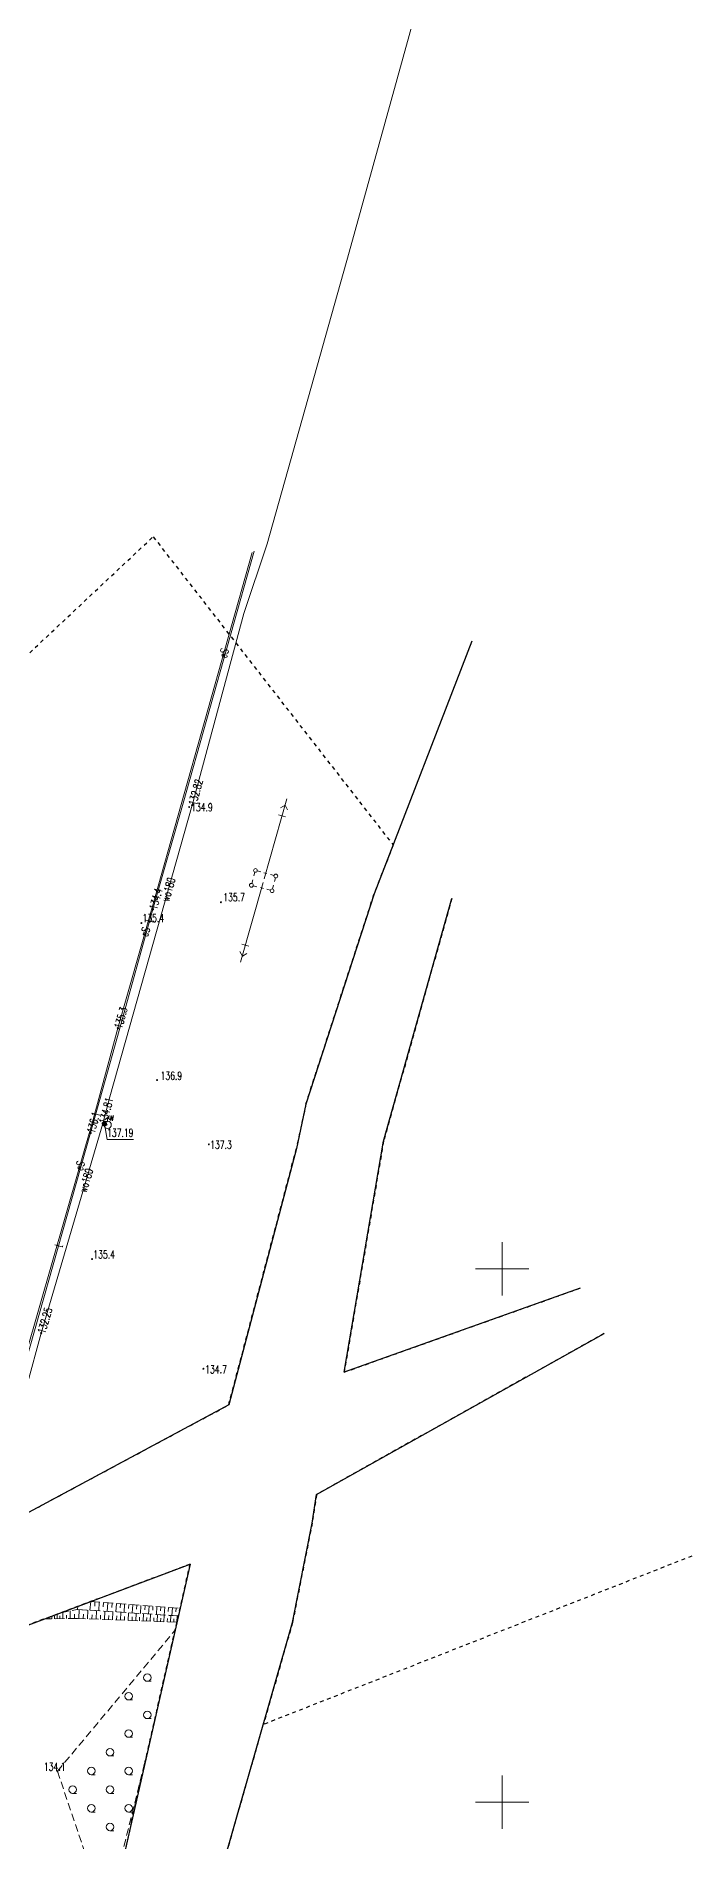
# Model space of a CAD drawing. Header units: metres. Extents: x 7583802 to 7586368, y 5958992 to 5960558.
# Drawn here: x 7586112.6 to 7586235.6, y 5959492.6 to 5959831 of the extents above; entities that cross this region are included whole.
import ezdxf
from ezdxf.enums import TextEntityAlignment as Align

# ---------------------------------------------------------------- set-up
doc = ezdxf.new("R2010")
doc.units = ezdxf.units.M
for name, pattern in [('1', [0]), ('2', [3, 2, -1]), ('3_1', [0]), ('3_BUBZ02', [2.45, 1.75, -0.7]), ('3_BUBZ02G', [2.45, 1.75, -0.7]), ('3_PTTL', [2.1, 1.4, -0.7]), ('4_1', [0]), ('4_SUPE_01', [0]), ('4_SUPT_01', [0]), ('4_SUPW_01', [0]), ('4_SUSM03_02', [0]), ('GUZ', [1.4, 0.7, -0.7])]:
    doc.linetypes.add(name, pattern=pattern)
doc.layers.get('0').update_dxf_attribs({"color": 250, "linetype": 'CONTINUOUS', "lineweight": 100})
for name, color, linetype, lineweight in [('1000_L_1', 7, '1', 18), ('BUBZ_L_1', 7, '3_BUBZ02', 18), ('DZIALKI-G_L_0', 7, '1', 25), ('KONTURY_L_0', 114, '2', 25), ('PTTL_L_4', 7, '3_PTTL', 18), ('RTPW_T_0', 7, 'CONTINUOUS', 15), ('SUPE_E_T_2', 1, 'CONTINUOUS', 15), ('SUPE_L_1', 1, '4_SUPE_01', 18), ('SUPE_L_2', 1, '4_SUPE_01', 18), ('SUPT_E_T_0', 30, 'CONTINUOUS', 15), ('SUPT_L_0', 30, '4_SUPT_01', 18), ('SUPW_E_T_0', 5, 'CONTINUOUS', 15), ('SUPW_L_0', 5, '4_SUPW_01', 18), ('SUSM_L_5', 7, 'CONTINUOUS', 18), ('SUTE_T_0', 1, 'CONTINUOUS', 18), ('SUTT_T_0', 30, 'CONTINUOUS', 18), ('SUTW_T_0', 5, 'CONTINUOUS', 18), ('SUUW_E_T_5', 7, 'CONTINUOUS', 15), ('SUUW_T_0', 7, 'CONTINUOUS', 18), ('SUUW_T_7', 7, 'CONTINUOUS', 15)]:
    doc.layers.add(name, color=color, linetype=linetype, lineweight=lineweight)
doc.styles.get("Standard").update_dxf_attribs({"font": 'Simplex.SHX', "width": 0.75})

# ---------------------------------------------------------------- blocks, each defined once
blk = doc.blocks.new('3_PTTL05')
at = {"linetype": 'CONTINUOUS'}
blk.add_line((0, -0.7), (0.7, -0.7), dxfattribs=at)
blk.add_circle((0, 0), 0.7, dxfattribs=at)
blk = doc.blocks.new('3_RTPW01')
at = {"linetype": 'CONTINUOUS'}
blk.add_circle((0, 0), 0.09, dxfattribs=at)
blk = doc.blocks.new('4_SUPS01_03')
at = {"linetype": 'CONTINUOUS'}
blk.add_circle((0, 0), 0.125, dxfattribs=at)
blk = doc.blocks.new('4_SUPS01_07')
at = {"linetype": 'CONTINUOUS'}
blk.add_circle((0, 0), 0.125, dxfattribs=at)
blk = doc.blocks.new('4_SUPS01_08')
at = {"linetype": 'CONTINUOUS'}
blk.add_circle((0, 0), 0.125, dxfattribs=at)
blk = doc.blocks.new('4_SUUS02')
at = {"linetype": 'CONTINUOUS'}
for p, q in [((0, 1.4), (-0.49, 0.91)), ((0, 1.4), (0.49, 0.91)), ((0, 0.7), (0, 1.4))]:
    blk.add_line(p, q, dxfattribs=at)
blk.add_circle((0, 0), 0.7, dxfattribs=at)
blk = doc.blocks.new('4_SUUS25')
at = {"linetype": 'CONTINUOUS'}
for radius in [0.4, 0.35, 0.3, 0.25, 0.2, 0.15, 0.1, 0.05, 0.0143]:
    blk.add_circle((0, 0), radius, dxfattribs=at)

msp = doc.modelspace()

# ---------------------------------------------------------------- linework, layer by layer
at = {"layer": '1000_L_1', "linetype": '1'}
for p, q in [((7586200, 5959595), (7586200, 5959605)), ((7586195, 5959600), (7586205, 5959600)), ((7586200, 5959495), (7586200, 5959505)), ((7586195, 5959500), (7586205, 5959500))]:
    msp.add_line(p, q, dxfattribs=at)
at = {"layer": 'BUBZ_L_1', "linetype": '3_BUBZ02'}
for p, q in [((7586114.19, 5959534.37), (7586117.01, 5959535.43)), ((7586117.01, 5959535.43), (7586120.36, 5959536.15)), ((7586120.36, 5959536.15), (7586120.5, 5959536.74)), ((7586139.31, 5959534.93), (7586120.36, 5959536.15)), ((7586120.36, 5959536.15), (7586139.31, 5959534.93)), ((7586120.5, 5959536.74), (7586122.87, 5959537.63)), ((7586139.31, 5959534.93), (7586139.04, 5959533.75)), ((7586139.62, 5959536.33), (7586139.31, 5959534.93))]:
    msp.add_line(p, q, dxfattribs=at)
at = {"layer": 'BUBZ_L_1', "linetype": '3_1'}
for p, q in [((7586115.58, 5959534.39), (7586115.57, 5959534.89)), ((7586116.08, 5959534.4), (7586116.08, 5959534.91)), ((7586116.59, 5959534.41), (7586116.58, 5959535.27)), ((7586117.11, 5959534.41), (7586117.1, 5959534.93)), ((7586117.68, 5959534.42), (7586117.67, 5959535.57)), ((7586118.32, 5959534.43), (7586118.31, 5959535.07)), ((7586119.03, 5959534.44), (7586119.01, 5959535.86)), ((7586119.82, 5959534.45), (7586119.81, 5959535.24)), ((7586120.66, 5959534.45), (7586120.72, 5959536.13)), ((7586121.48, 5959534.42), (7586121.52, 5959535.25)), ((7586122.3, 5959534.39), (7586122.36, 5959536.02)), ((7586122.87, 5959537.63), (7586122.74, 5959536)), ((7586123.11, 5959534.36), (7586123.14, 5959535.16)), ((7586123.68, 5959537.56), (7586123.62, 5959536.75)), ((7586123.9, 5959534.33), (7586123.96, 5959535.92)), ((7586124.49, 5959537.5), (7586124.37, 5959535.89)), ((7586124.69, 5959534.3), (7586124.72, 5959535.08)), ((7586125.3, 5959537.44), (7586125.23, 5959536.64)), ((7586125.46, 5959534.27), (7586125.52, 5959535.82)), ((7586126.1, 5959537.38), (7586125.97, 5959535.79)), ((7586126.23, 5959534.24), (7586126.26, 5959535)), ((7586126.89, 5959537.32), (7586126.83, 5959536.53)), ((7586126.98, 5959534.21), (7586127.04, 5959535.72)), ((7586127.68, 5959537.25), (7586127.56, 5959535.69)), ((7586127.73, 5959534.18), (7586127.76, 5959534.93)), ((7586128.46, 5959537.19), (7586128.4, 5959536.42)), ((7586128.47, 5959534.15), (7586128.52, 5959535.63)), ((7586129.24, 5959537.13), (7586129.12, 5959535.59)), ((7586129.19, 5959534.12), (7586129.22, 5959534.85)), ((7586129.91, 5959534.1), (7586129.97, 5959535.53)), ((7586130.01, 5959537.07), (7586129.95, 5959536.31)), ((7586130.78, 5959537.01), (7586130.66, 5959535.49)), ((7586131.32, 5959534.04), (7586131.37, 5959535.44)), ((7586131.55, 5959536.96), (7586131.49, 5959536.2)), ((7586132.3, 5959536.9), (7586132.19, 5959535.39)), ((7586132.69, 5959533.99), (7586132.74, 5959535.35)), ((7586133.06, 5959536.84), (7586133, 5959536.09)), ((7586133.81, 5959536.78), (7586133.69, 5959535.29)), ((7586134.03, 5959533.94), (7586134.08, 5959535.27)), ((7586134.55, 5959536.72), (7586134.49, 5959535.98)), ((7586135.29, 5959536.67), (7586135.18, 5959535.2)), ((7586135.33, 5959533.89), (7586135.38, 5959535.18)), ((7586136.02, 5959536.61), (7586135.97, 5959535.88)), ((7586136.6, 5959533.84), (7586136.64, 5959535.1)), ((7586136.75, 5959536.55), (7586136.64, 5959535.1)), ((7586137.48, 5959536.5), (7586137.42, 5959535.78)), ((7586137.83, 5959533.8), (7586137.88, 5959535.02)), ((7586138.2, 5959536.44), (7586138.09, 5959535.01)), ((7586138.91, 5959536.39), (7586138.86, 5959535.67)), ((7586139.04, 5959533.75), (7586139.08, 5959534.95)), ((7586114.56, 5959534.38), (7586114.56, 5959534.51)), ((7586115.07, 5959534.38), (7586115.06, 5959534.7)), ((7586130.62, 5959534.07), (7586130.65, 5959534.78)), ((7586132.01, 5959534.02), (7586132.03, 5959534.71)), ((7586133.36, 5959533.97), (7586133.39, 5959534.64)), ((7586134.68, 5959533.92), (7586134.71, 5959534.57)), ((7586135.97, 5959533.87), (7586135.99, 5959534.5)), ((7586137.22, 5959533.82), (7586137.24, 5959534.44)), ((7586138.44, 5959533.77), (7586138.46, 5959534.38))]:
    msp.add_line(p, q, dxfattribs=at)
at = {"layer": 'BUBZ_L_1', "linetype": '3_BUBZ02G'}
for p, q in [((7586122.87, 5959537.63), (7586139.62, 5959536.33)), ((7586120.41, 5959534.46), (7586114.19, 5959534.37)), ((7586139.04, 5959533.75), (7586120.41, 5959534.46))]:
    msp.add_line(p, q, dxfattribs=at)
at = {"layer": 'DZIALKI-G_L_0', "linetype": '1'}
for p, q in [((7586194.29, 5959717.6), (7586176.01, 5959670.26)), ((7586176.01, 5959670.26), (7586163.21, 5959630.86)), ((7586177.77, 5959623.89), (7586190.57, 5959669.41)), ((7586163.21, 5959630.86), (7586161.43, 5959622.52)), ((7586170.38, 5959580.61), (7586177.77, 5959623.89)), ((7586161.43, 5959622.52), (7586148.74, 5959574.48)), ((7586214.62, 5959596.37), (7586170.38, 5959580.61)), ((7586165.22, 5959557.71), (7586219.11, 5959587.85)), ((7586148.74, 5959574.48), (7586104.43, 5959550.71)), ((7586164.38, 5959552.33), (7586165.22, 5959557.71)), ((7586160.69, 5959533.67), (7586164.38, 5959552.33)), ((7586110.75, 5959533.08), (7586141.51, 5959544.62)), ((7586141.51, 5959544.62), (7586130.52, 5959496.31)), ((7586132.95, 5959436.71), (7586160.69, 5959533.67)), ((7586130.52, 5959496.31), (7586117.92, 5959440.69))]:
    msp.add_line(p, q, dxfattribs=at)
at = {"layer": 'KONTURY_L_0', "linetype": 'GUZ'}
for p, q in [((7586031.82, 5959640.72), (7586134.58, 5959737.18)), ((7586134.58, 5959737.18), (7586179.55, 5959679.43)), ((7586179.55, 5959679.43), (7586176.01, 5959670.26)), ((7586163.21, 5959630.86), (7586176.01, 5959670.26)), ((7586190.57, 5959669.41), (7586177.77, 5959623.89)), ((7586163.21, 5959630.86), (7586161.43, 5959622.52)), ((7586177.77, 5959623.89), (7586170.38, 5959580.61)), ((7586148.74, 5959574.48), (7586161.43, 5959622.52)), ((7586170.38, 5959580.61), (7586214.62, 5959596.37)), ((7586219.11, 5959587.85), (7586165.22, 5959557.71)), ((7586104.43, 5959550.71), (7586148.74, 5959574.48)), ((7586165.22, 5959557.71), (7586164.38, 5959552.33)), ((7586164.38, 5959552.33), (7586160.69, 5959533.67)), ((7586235.56, 5959546.15), (7586155.24, 5959514.59)), ((7586141.51, 5959544.62), (7586110.75, 5959533.08)), ((7586130.52, 5959496.31), (7586141.51, 5959544.62)), ((7586160.69, 5959533.67), (7586155.24, 5959514.59)), ((7586132.95, 5959436.71), (7586155.24, 5959514.59)), ((7586130.52, 5959496.31), (7586121.15, 5959454.92))]:
    msp.add_line(p, q, dxfattribs=at)
at = {"layer": 'PTTL_L_4', "linetype": '3_PTTL'}
for p, q in [((7586116.64, 5959505.82), (7586138.7, 5959532.25)), ((7586138.7, 5959532.25), (7586133.49, 5959509.38)), ((7586133.49, 5959509.38), (7586125.84, 5959478.58)), ((7586116.64, 5959505.82), (7586125.84, 5959478.58))]:
    msp.add_line(p, q, dxfattribs=at)
at = {"layer": 'SUPE_L_1', "linetype": '4_SUPE_01'}
for p, q in [((7586159.63, 5959688.04), (7586155.39, 5959673.08)), ((7586158.05, 5959685.06), (7586159.4, 5959684.68)), ((7586159.3, 5959686.89), (7586158.44, 5959686.41)), ((7586159.3, 5959686.89), (7586159.78, 5959686.02)), ((7586150.97, 5959657.44), (7586155.2, 5959672.41)), ((7586152.54, 5959660.43), (7586151.19, 5959660.81)), ((7586151.3, 5959658.6), (7586150.81, 5959659.46)), ((7586151.3, 5959658.6), (7586152.16, 5959659.08))]:
    msp.add_line(p, q, dxfattribs=at)
at = {"layer": 'SUPE_L_2', "linetype": '4_SUPE_01'}
for p, q in [((7586139.84, 5959686.98), (7586153.14, 5959734.22)), ((7586134.25, 5959667.28), (7586139.84, 5959686.98)), ((7586127.99, 5959645.07), (7586134.25, 5959667.28)), ((7586123.35, 5959627.98), (7586127.99, 5959645.07)), ((7586104.25, 5959561.54), (7586123.35, 5959627.98))]:
    msp.add_line(p, q, dxfattribs=at)
at = {"layer": 'SUPT_L_0', "linetype": '4_SUPT_01'}
for p, q in [((7586153.53, 5959734.49), (7586140.2, 5959687.26)), ((7586140.2, 5959687.26), (7586134.54, 5959667.36)), ((7586134.54, 5959667.36), (7586128.2, 5959644.62)), ((7586128.2, 5959644.62), (7586122.86, 5959625.45)), ((7586122.86, 5959625.45), (7586110.57, 5959582.17))]:
    msp.add_line(p, q, dxfattribs=at)
at = {"layer": 'SUPW_L_0', "linetype": '4_1'}
for p, q in [((7586183.71, 5959835.21), (7586171.34, 5959790.51)), ((7586171.34, 5959790.51), (7586155.94, 5959735.86)), ((7586155.94, 5959735.86), (7586151.57, 5959722.81)), ((7586151.57, 5959722.81), (7586141.9, 5959686.9)), ((7586141.9, 5959686.9), (7586126.46, 5959632.19)), ((7586126.46, 5959632.19), (7586125.14, 5959627.24)), ((7586125.14, 5959627.24), (7586113.59, 5959587.91)), ((7586125.44, 5959627.15), (7586125.14, 5959627.24)), ((7586126.04, 5959626.97), (7586125.44, 5959627.15)), ((7586113.59, 5959587.91), (7586105.19, 5959557.21))]:
    msp.add_line(p, q, dxfattribs=at)
at = {"layer": 'SUSM_L_5', "linetype": '4_SUSM03_02'}
for p, q in [((7586153.47, 5959673.64), (7586153.66, 5959674.31)), ((7586154.09, 5959674.56), (7586154.76, 5959674.37)), ((7586155.33, 5959674.22), (7586155.89, 5959674.06)), ((7586156.57, 5959673.88), (7586157.24, 5959673.69)), ((7586153.08, 5959672.2), (7586153.27, 5959672.87)), ((7586154.01, 5959671.59), (7586153.33, 5959671.77)), ((7586155.27, 5959671.26), (7586154.68, 5959671.42)), ((7586156.54, 5959670.93), (7586155.86, 5959671.11)), ((7586157.14, 5959671.86), (7586156.97, 5959671.18)), ((7586157.49, 5959673.26), (7586157.32, 5959672.58))]:
    msp.add_line(p, q, dxfattribs=at)
for centre in [(7586153.75, 5959674.65), (7586153.75, 5959674.65), (7586157.58, 5959673.6), (7586157.58, 5959673.6), (7586152.99, 5959671.86), (7586152.99, 5959671.86), (7586156.88, 5959670.84), (7586156.88, 5959670.84)]:
    msp.add_circle(centre, 0.35, dxfattribs=at)
at = {"layer": 'SUTW_T_0', "linetype": 'CONTINUOUS'}
for p, q in [((7586125.44, 5959627.15), (7586125.94, 5959624.23)), ((7586125.94, 5959624.23), (7586130.88, 5959624.23))]:
    msp.add_line(p, q, dxfattribs=at)

# ---------------------------------------------------------------- block references
at = {"layer": 'PTTL_L_4'}
for p in [(7586133.49, 5959523.38), (7586129.99, 5959519.88), (7586133.49, 5959516.38), (7586129.99, 5959512.88), (7586126.49, 5959509.38), (7586122.99, 5959505.88), (7586129.99, 5959505.88), (7586119.49, 5959502.38), (7586126.49, 5959502.38), (7586122.99, 5959498.88), (7586129.99, 5959498.88), (7586126.49, 5959495.38)]:
    msp.add_blockref('3_PTTL05', p, dxfattribs=at)
at = {"layer": 'RTPW_T_0'}
for p in [(7586141.33, 5959686.52), (7586147.29, 5959668.69), (7586132.38, 5959664.78), (7586135.32, 5959635.35), (7586145.02, 5959623.3), (7586123.14, 5959601.82), (7586143.99, 5959581.25), (7586116.64, 5959505.82)]:
    msp.add_blockref('3_RTPW01', p, dxfattribs=at)
at = {"layer": 'SUTE_T_0'}
msp.add_blockref('4_SUPS01_03', (7586127.99, 5959645.07), dxfattribs=at)
at = {"layer": 'SUTT_T_0'}
for p in [(7586134.54, 5959667.36), (7586122.86, 5959625.45)]:
    msp.add_blockref('4_SUPS01_07', p, dxfattribs=at)
at = {"layer": 'SUTW_T_0'}
for p in [(7586141.9, 5959686.9), (7586125.14, 5959627.24), (7586125.44, 5959627.15), (7586113.59, 5959587.91)]:
    msp.add_blockref('4_SUPS01_08', p, dxfattribs=at)
at = {"layer": 'SUUW_T_0'}
msp.add_blockref('4_SUUS02', (7586126.04, 5959626.97), dxfattribs=at)
at = {"layer": 'SUUW_T_7'}
msp.add_blockref('4_SUUS25', (7586125.44, 5959627.15), dxfattribs=at)

# ---------------------------------------------------------------- texts
at = {"layer": 'RTPW_T_0', "width": 0.7}
for s, p in [('134.9', (7586141.7, 5959685.73)), ('135.7', (7586147.73, 5959668.86)), ('135.4', (7586132.58, 5959664.98)), ('136.9', (7586135.97, 5959635.42)), ('137.3', (7586145.26, 5959622.49)), ('135.4', (7586123.37, 5959601.92)), ('134.7', (7586144.34, 5959580.39)), ('134.1', (7586114.1, 5959505.93))]:
    msp.add_text(s, height=1.5, dxfattribs=at).set_placement(p)
at = {"layer": 'SUPE_E_T_2', "width": 0.7}
for rotation, p in [(74.2759, (7586147.84, 5959715.38)), (74.2593, (7586133.08, 5959663.14)), (73.9612, (7586120.85, 5959619.3))]:
    msp.add_text('eS', height=1.5, rotation=rotation, dxfattribs=at).set_placement(p, align=Align.MIDDLE)
at = {"layer": 'SUPT_E_T_0', "width": 0.7}
for rotation, p in [(74.4213, (7586133.93, 5959665.17)), (74.1473, (7586116.86, 5959604.31))]:
    msp.add_text('t', height=1.5, rotation=rotation, dxfattribs=at).set_placement(p, align=Align.MIDDLE)
at = {"layer": 'SUPW_E_T_0', "width": 0.7}
for rotation, p in [(74.2401, (7586137.43, 5959671.07)), (73.6341, (7586122, 5959616.55))]:
    msp.add_text('wo180', height=1.5, rotation=rotation, dxfattribs=at).set_placement(p, align=Align.MIDDLE)
at = {"layer": 'SUTE_T_0', "width": 0.7}
msp.add_text('135.3', height=1.5, rotation=74.2593, dxfattribs=at).set_placement((7586127.99, 5959645.07), align=Align.MIDDLE_LEFT)
at = {"layer": 'SUTT_T_0', "width": 0.7}
for s, rotation, p in [('134.4', 74.1231, (7586134.54, 5959667.36)), ('136.1', 74.4342, (7586122.86, 5959625.45))]:
    msp.add_text(s, height=1.5, rotation=rotation, dxfattribs=at).set_placement(p, align=Align.MIDDLE_LEFT)
at = {"layer": 'SUTW_T_0', "width": 0.7}
for s, rotation, p in [('132.82', 74.9286, (7586141.9, 5959686.9)), ('134.81', 75.0686, (7586125.14, 5959627.24)), ('132.25', 73.6341, (7586113.59, 5959587.91))]:
    msp.add_text(s, height=1.5, rotation=rotation, dxfattribs=at).set_placement(p, align=Align.MIDDLE_LEFT)
msp.add_text('137.19', height=1.5, dxfattribs=at).set_placement((7586125.94, 5959626.23), align=Align.TOP_LEFT)
at = {"layer": 'SUUW_E_T_5', "width": 0.7}
msp.add_text('w', height=1.5, dxfattribs=at).set_placement((7586126.31, 5959627.73))

doc.saveas('drawing.dxf')
